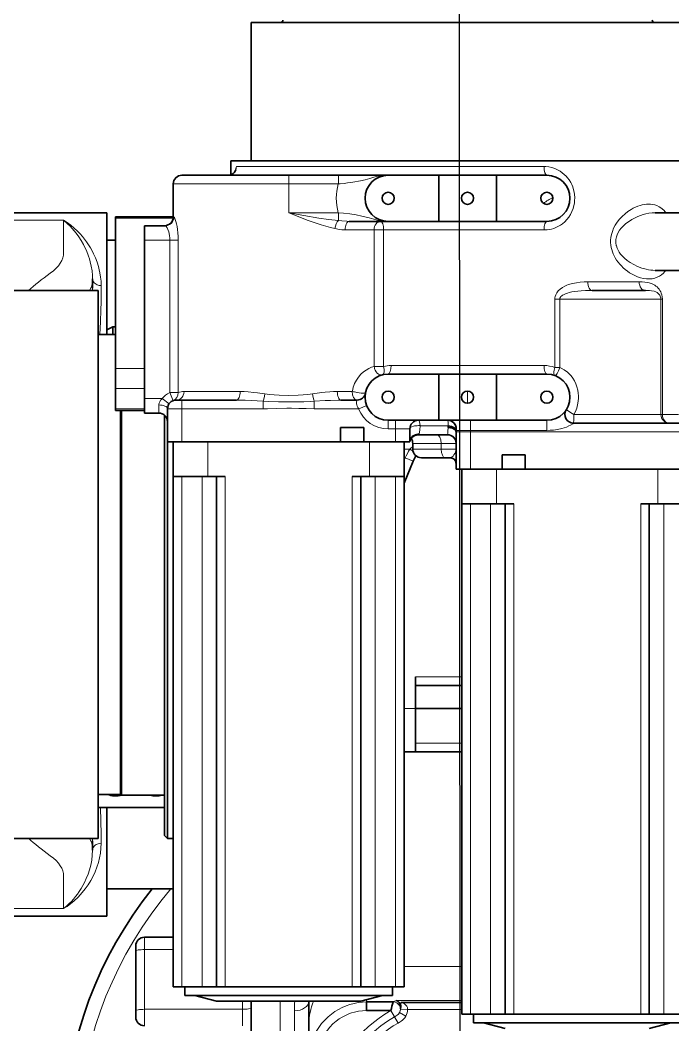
# Model space of a CAD drawing. Header units: inches. Extents: x 185496 to 352137, y 107182 to 179410.
# Drawn here: x 244621 to 244847.2, y 164952.2 to 165300.7 of the extents above; entities that cross this region are included whole.
import ezdxf

# ---------------------------------------------------------------- set-up
doc = ezdxf.new("R2010")
doc.units = ezdxf.units.IN
doc.header["$MEASUREMENT"] = 0

# ---------------------------------------------------------------- blocks, each defined once
blk = doc.blocks.new('RAGV')
at = {"color": 7, "lineweight": 35}
for p, q in [((799433.94, -275620.87), (799572.04, -275620.87)), ((799433.94, -275620.87), (799433.94, -275668.87)), ((799426.94, -275668.87), (799590.94, -275668.87)), ((799572.04, -275668.87), (799433.94, -275668.87)), ((799409.94, -275673.87), (799446.94, -275673.87)), ((799498.94, -275673.87), (799518.94, -275673.87)), ((799301.05, -275686.87), (799383.94, -275686.87)), ((799383.94, -275686.87), (799383.94, -275729.12)), ((799386.94, -275688.25), (799406.94, -275688.25)), ((799386.94, -275740.96), (799386.94, -275688.8)), ((799518.94, -275689.87), (799498.94, -275689.87)), ((799396.94, -275751.37), (799396.94, -275696.37)), ((799316.13, -275713.87), (799380.94, -275713.87)), ((799380.94, -275713.87), (799380.94, -275903.87)), ((799498.94, -275742.87), (799518.94, -275742.87)), ((799388.69, -275755.51), (799388.69, -275839.32)), ((799388.94, -275839.42), (799388.94, -275755.51)), ((799403.94, -275844.76), (799403.94, -275757.13)), ((799404.94, -275845.14), (799404.94, -275759.36)), ((799518.94, -275758.87), (799498.94, -275758.87)), ((799545.66, -275759.87), (799583.94, -275759.87)), ((799464.94, -275766.37), (799409.94, -275766.37)), ((799583.94, -275775.87), (799528.94, -275775.87)), ((799406.94, -275955.37), (799406.94, -275778.37)), ((799421.94, -275955.37), (799421.94, -275778.37)), ((799471.94, -275778.37), (799471.94, -275955.37)), ((799486.94, -275778.37), (799486.94, -275955.37)), ((799506.94, -275964.87), (799506.94, -275787.87)), ((799521.94, -275964.87), (799521.94, -275787.87)), ((799571.94, -275787.87), (799571.94, -275964.87)), ((799388.69, -275839.32), (799388.69, -275888.62)), ((799388.94, -275888.87), (799388.94, -275839.42)), ((799403.94, -275902.87), (799403.94, -275844.76)), ((799404.94, -275903.87), (799404.94, -275845.14)), ((799380.94, -275893.15), (799403.94, -275893.15)), ((799383.94, -275893.15), (799383.94, -275930.87)), ((799316.13, -275903.87), (799380.94, -275903.87)), ((799406.94, -275921.37), (799383.94, -275921.37)), ((799301.05, -275930.87), (799383.94, -275930.87)), ((799393.94, -275942.88), (799393.94, -275963.59)), ((799482.94, -275958.37), (799410.94, -275958.37)), ((799468.94, -275955.37), (799424.94, -275955.37)), ((799471.94, -275960.37), (799421.94, -275960.37)), ((799433.94, -276104.25), (799433.94, -275960.37)), ((799453.94, -275960.37), (799453.94, -276066.88)), ((799506.94, -275960.81), (799486.32, -275960.81)), ((799568.94, -275964.87), (799524.94, -275964.87)), ((799546.94, -275967.87), (799510.94, -275967.87)), ((799582.94, -275967.87), (799546.94, -275967.87))]:
    blk.add_line(p, q, dxfattribs=at)
at = {"color": 7, "lineweight": 35, "ltscale": 0.297691}
for p, q in [((799572.04, -275620.87), (799583.94, -275620.87)), ((799572.04, -275668.87), (799583.94, -275668.87))]:
    blk.add_line(p, q, dxfattribs=at)
at = {"color": 7, "lineweight": 35, "ltscale": 0.122022}
blk.add_line((799426.94, -275673.75), (799426.94, -275668.87), dxfattribs=at)
at = {"color": 7, "lineweight": 35, "ltscale": 0.000278682}
blk.add_line((799428.57, -275671.99), (799428.57, -275671.98), dxfattribs=at)
at = {"color": 7, "lineweight": 13}
for p, q in [((799535.47, -275670.87), (799428.82, -275670.87)), ((799406.94, -275676.87), (799446.94, -275676.87)), ((799296.04, -275689.48), (799368.94, -275689.48)), ((799476.55, -275740.2), (799476.55, -275692.87)), ((799479.84, -275692.87), (799535.47, -275692.87)), ((799479.84, -275692.87), (799479.84, -275740.2)), ((799405.78, -275749.27), (799405.78, -275696.37)), ((799408.66, -275696.37), (799408.66, -275749.27)), ((799539.17, -275740.56), (799539.17, -275716.87)), ((799540.9, -275716.87), (799575.94, -275716.87)), ((799540.9, -275716.87), (799540.9, -275740.56)), ((799575.94, -275756.87), (799575.94, -275716.87)), ((799576.47, -275716.87), (799576.47, -275756.87)), ((799535.47, -275739.87), (799482.41, -275739.87)), ((799438.06, -275754.87), (799409.94, -275754.87)), ((799575.94, -275756.87), (799545.78, -275756.87)), ((799536.44, -275762.37), (799509.94, -275762.37)), ((799583.94, -275762.87), (799509.94, -275762.87)), ((799409.94, -275778.37), (799409.94, -275955.37)), ((799416.94, -275955.37), (799416.94, -275778.37)), ((799424.94, -275778.37), (799424.94, -275955.37)), ((799468.94, -275955.37), (799468.94, -275778.37)), ((799476.94, -275778.37), (799476.94, -275955.37)), ((799483.94, -275955.37), (799483.94, -275778.37)), ((799509.94, -275787.87), (799509.94, -275964.87)), ((799516.94, -275964.87), (799516.94, -275787.87)), ((799524.94, -275787.87), (799524.94, -275964.87)), ((799568.94, -275964.87), (799568.94, -275787.87)), ((799576.94, -275787.87), (799576.94, -275964.87)), ((799296.04, -275928.25), (799368.94, -275928.26)), ((799396.94, -275942.46), (799396.94, -275963.17)), ((799506.94, -275948.36), (799486.94, -275948.36)), ((799443.94, -276117.42), (799443.94, -275960.37)), ((799484.17, -275960.09), (799506.94, -275960.09)), ((799396.94, -275963.17), (799430.94, -275963.17)), ((799448.94, -275963.67), (799448.94, -276117.42))]:
    blk.add_line(p, q, dxfattribs=at)
at = {"color": 7, "lineweight": 35, "ltscale": 0.43021}
blk.add_line((799446.94, -275673.87), (799464.15, -275673.87), dxfattribs=at)
at = {"color": 7, "lineweight": 13, "ltscale": 0.075}
for p, q in [((799446.94, -275676.87), (799446.94, -275673.87)), ((799464.15, -275673.87), (799464.15, -275676.87)), ((799405.78, -275749.27), (799406.86, -275752.07)), ((799403.07, -275751.37), (799405.51, -275753.12)), ((799409.94, -275754.87), (799409.94, -275751.87)), ((799473.99, -275753.78), (799471.2, -275754.87)), ((799481.44, -275758.87), (799481.44, -275761.87)), ((799483.94, -275761.87), (799483.94, -275758.87)), ((799509.94, -275758.87), (799509.94, -275761.87)), ((799487.33, -275771.94), (799490.1, -275773.1))]:
    blk.add_line(p, q, dxfattribs=at)
at = {"color": 7, "lineweight": 35, "ltscale": 0.43229}
blk.add_line((799481.44, -275673.87), (799464.15, -275673.87), dxfattribs=at)
at = {"color": 7, "lineweight": 35, "ltscale": 0.4375}
for p, q in [((799498.94, -275673.87), (799481.44, -275673.87)), ((799536.44, -275673.87), (799518.94, -275673.87)), ((799481.44, -275689.87), (799498.94, -275689.87)), ((799518.94, -275689.87), (799536.44, -275689.87)), ((799498.94, -275742.87), (799481.44, -275742.87)), ((799536.44, -275742.87), (799518.94, -275742.87)), ((799481.44, -275758.87), (799498.94, -275758.87)), ((799518.94, -275758.87), (799536.44, -275758.87))]:
    blk.add_line(p, q, dxfattribs=at)
at = {"color": 7, "lineweight": 35, "ltscale": 0.4}
for p, q in [((799498.94, -275673.87), (799498.94, -275689.87)), ((799518.94, -275689.87), (799518.94, -275673.87)), ((799498.94, -275742.87), (799498.94, -275758.87)), ((799518.94, -275758.87), (799518.94, -275742.87))]:
    blk.add_line(p, q, dxfattribs=at)
at = {"color": 7, "lineweight": 35, "ltscale": 0.2875}
for p, q in [((799406.94, -275676.87), (799406.94, -275688.37)), ((799404.94, -275766.37), (799404.94, -275754.87))]:
    blk.add_line(p, q, dxfattribs=at)
at = {"color": 7, "lineweight": 13, "ltscale": 0.43021}
for p, q in [((799464.15, -275676.87), (799446.94, -275676.87)), ((799446.94, -275686.87), (799464.15, -275686.87))]:
    blk.add_line(p, q, dxfattribs=at)
at = {"color": 7, "lineweight": 13, "ltscale": 0.25}
blk.add_line((799446.94, -275676.87), (799446.94, -275686.87), dxfattribs=at)
at = {"color": 7, "lineweight": 13, "ltscale": 0.279628}
blk.add_line((799368.94, -275700.66), (799368.94, -275689.48), dxfattribs=at)
at = {"color": 7, "lineweight": 35, "ltscale": 0.013828}
blk.add_line((799386.94, -275688.8), (799386.94, -275688.25), dxfattribs=at)
at = {"color": 7, "lineweight": 13, "ltscale": 0.499217}
blk.add_line((799406.91, -275688.8), (799386.94, -275688.8), dxfattribs=at)
at = {"color": 7, "lineweight": 13, "ltscale": 0.005353}
blk.add_line((799407.16, -275688.37), (799406.94, -275688.37), dxfattribs=at)
at = {"color": 7, "lineweight": 13, "ltscale": 0.068704}
blk.add_line((799464.15, -275686.87), (799464.15, -275689.62), dxfattribs=at)
at = {"color": 7, "lineweight": 35, "ltscale": 0.336782}
blk.add_line((799467.96, -275689.87), (799481.43, -275689.87), dxfattribs=at)
at = {"color": 7, "lineweight": 35, "ltscale": 0.248855}
blk.add_line((799573.99, -275686.87), (799583.94, -275686.87), dxfattribs=at)
at = {"color": 7, "lineweight": 35, "ltscale": 0.180754}
blk.add_line((799396.94, -275691.37), (799404.17, -275691.37), dxfattribs=at)
at = {"color": 7, "lineweight": 35, "ltscale": 0.125}
for p, q in [((799396.94, -275696.37), (799396.94, -275691.37)), ((799396.94, -275756.37), (799396.94, -275751.37)), ((799401.94, -275756.37), (799396.94, -275756.37)), ((799464.94, -275766.37), (799464.94, -275761.37)), ((799472.94, -275761.37), (799472.94, -275766.37)), ((799409.94, -275766.37), (799404.94, -275766.37)), ((799488.94, -275766.37), (799483.94, -275766.37)), ((799520.94, -275770.87), (799520.94, -275775.87)), ((799528.94, -275775.87), (799528.94, -275770.87)), ((799509.94, -275775.87), (799504.94, -275775.87)), ((799416.94, -275955.37), (799421.94, -275955.37)), ((799471.94, -275955.37), (799476.94, -275955.37)), ((799516.94, -275964.87), (799521.94, -275964.87)), ((799571.94, -275964.87), (799576.94, -275964.87))]:
    blk.add_line(p, q, dxfattribs=at)
at = {"color": 7, "lineweight": 13, "ltscale": 0.251512}
blk.add_line((799466.49, -275692.87), (799476.55, -275692.87), dxfattribs=at)
at = {"color": 7, "lineweight": 13, "ltscale": 0.08214}
for p, q in [((799479.84, -275692.87), (799476.55, -275692.87)), ((799476.55, -275740.2), (799479.84, -275740.2))]:
    blk.add_line(p, q, dxfattribs=at)
at = {"color": 7, "lineweight": 35, "ltscale": 0.075015}
blk.add_line((799386.94, -275696.37), (799383.94, -275696.37), dxfattribs=at)
at = {"color": 7, "lineweight": 13, "ltscale": 0.220993}
blk.add_line((799405.78, -275696.37), (799396.94, -275696.37), dxfattribs=at)
at = {"color": 7, "lineweight": 13, "ltscale": 0.071791}
for p, q in [((799408.66, -275696.37), (799405.78, -275696.37)), ((799405.78, -275749.27), (799408.66, -275749.27))]:
    blk.add_line(p, q, dxfattribs=at)
at = {"color": 7, "lineweight": 35, "ltscale": 0.24884}
blk.add_line((799573.99, -275706.87), (799583.94, -275706.87), dxfattribs=at)
at = {"color": 7, "lineweight": 35, "ltscale": 0.018521}
for p, q in [((799378.94, -275709.76), (799378.94, -275710.5)), ((799378.94, -275907.23), (799378.94, -275907.97))]:
    blk.add_line(p, q, dxfattribs=at)
at = {"color": 7, "lineweight": 35, "ltscale": 0.080775}
for p, q in [((799378.94, -275709.76), (799378.94, -275712.99)), ((799378.94, -275904.74), (799378.94, -275907.97))]:
    blk.add_line(p, q, dxfattribs=at)
at = {"color": 7, "lineweight": 35, "ltscale": 0.062253}
blk.add_line((799378.94, -275710.5), (799378.94, -275712.99), dxfattribs=at)
at = {"color": 7, "lineweight": 13, "ltscale": 0.444336}
blk.add_line((799568.42, -275710.87), (799550.65, -275710.87), dxfattribs=at)
at = {"color": 7, "lineweight": 13, "ltscale": 0.021894}
for p, q in [((799378.94, -275712.99), (799378.94, -275713.87)), ((799378.94, -275903.87), (799378.94, -275904.74))]:
    blk.add_line(p, q, dxfattribs=at)
at = {"color": 7, "lineweight": 13, "ltscale": 0.078837}
blk.add_line((799381.94, -275715.29), (799381.94, -275712.14), dxfattribs=at)
at = {"color": 7, "lineweight": 35, "ltscale": 0.460592}
blk.add_line((799552.17, -275713.87), (799570.6, -275713.87), dxfattribs=at)
at = {"color": 7, "lineweight": 13, "ltscale": 0.043276}
for p, q in [((799540.9, -275716.87), (799539.17, -275716.87)), ((799539.17, -275740.56), (799540.9, -275740.56))]:
    blk.add_line(p, q, dxfattribs=at)
at = {"color": 7, "lineweight": 13, "ltscale": 0.013229}
for p, q in [((799576.47, -275716.87), (799575.94, -275716.87)), ((799575.94, -275756.87), (799576.47, -275756.87))]:
    blk.add_line(p, q, dxfattribs=at)
at = {"color": 7, "lineweight": 35, "ltscale": 0.056587}
blk.add_line((799385.94, -275726.49), (799383.94, -275727.55), dxfattribs=at)
at = {"color": 7, "lineweight": 35, "ltscale": 0.039201}
blk.add_line((799383.94, -275729.12), (799383.94, -275727.55), dxfattribs=at)
at = {"color": 7, "lineweight": 35, "ltscale": 0.025014}
blk.add_line((799385.94, -275726.49), (799386.94, -275726.49), dxfattribs=at)
at = {"color": 7, "lineweight": 35, "ltscale": 0.065697}
blk.add_line((799385.94, -275726.49), (799385.94, -275729.12), dxfattribs=at)
at = {"color": 7, "lineweight": 35, "ltscale": 0.150002}
blk.add_line((799380.94, -275729.12), (799386.94, -275729.12), dxfattribs=at)
at = {"color": 7, "lineweight": 35, "ltscale": 0.173111}
blk.add_line((799386.94, -275747.88), (799386.94, -275740.96), dxfattribs=at)
at = {"color": 7, "lineweight": 13, "ltscale": 0.250002}
for p, q in [((799386.94, -275740.96), (799396.94, -275740.96)), ((799396.94, -275747.88), (799386.94, -275747.88)), ((799386.94, -275754.93), (799396.94, -275754.93))]:
    blk.add_line(p, q, dxfattribs=at)
at = {"color": 7, "lineweight": 35, "ltscale": 0.176199}
blk.add_line((799386.94, -275747.88), (799386.94, -275754.93), dxfattribs=at)
at = {"color": 7, "lineweight": 13, "ltscale": 0.485796}
blk.add_line((799430.1, -275748.87), (799410.66, -275748.87), dxfattribs=at)
at = {"color": 7, "lineweight": 13, "ltscale": 0.129595}
blk.add_line((799468.97, -275748.87), (799463.79, -275748.87), dxfattribs=at)
at = {"color": 7, "lineweight": 13, "ltscale": 0.001651}
blk.add_line((799470.56, -275749.22), (799470.63, -275749.23), dxfattribs=at)
at = {"color": 7, "lineweight": 13, "ltscale": 0.105}
blk.add_line((799508.94, -275748.77), (799508.94, -275752.97), dxfattribs=at)
at = {"color": 7, "lineweight": 13, "ltscale": 0.153165}
blk.add_line((799396.94, -275751.37), (799403.07, -275751.37), dxfattribs=at)
at = {"color": 7, "lineweight": 35, "ltscale": 0.05}
for p, q in [((799407.94, -275751.87), (799409.94, -275751.87)), ((799489.94, -275768.87), (799489.94, -275766.87))]:
    blk.add_line(p, q, dxfattribs=at)
at = {"color": 7, "lineweight": 35, "ltscale": 0.472231}
blk.add_line((799409.94, -275751.87), (799428.83, -275751.87), dxfattribs=at)
at = {"color": 7, "lineweight": 13, "ltscale": 0.06443}
for p, q in [((799438.06, -275752.29), (799438.06, -275754.87)), ((799455.83, -275754.87), (799455.83, -275752.29))]:
    blk.add_line(p, q, dxfattribs=at)
at = {"color": 7, "lineweight": 35, "ltscale": 0.139314}
blk.add_line((799465.05, -275751.87), (799470.63, -275751.87), dxfattribs=at)
at = {"color": 7, "lineweight": 35, "ltscale": 0.014631}
blk.add_line((799386.94, -275755.51), (799386.94, -275754.93), dxfattribs=at)
at = {"color": 7, "lineweight": 35, "ltscale": 0.250002}
blk.add_line((799386.94, -275755.51), (799396.94, -275755.51), dxfattribs=at)
at = {"color": 7, "lineweight": 13, "ltscale": 0.070312}
blk.add_line((799401.94, -275753.56), (799401.94, -275756.37), dxfattribs=at)
at = {"color": 7, "lineweight": 13, "ltscale": 0.125}
for p, q in [((799409.94, -275754.87), (799404.94, -275754.87)), ((799483.94, -275761.87), (799488.94, -275761.87)), ((799504.94, -275762.87), (799509.94, -275762.87))]:
    blk.add_line(p, q, dxfattribs=at)
at = {"color": 7, "lineweight": 13, "ltscale": 0.2875}
blk.add_line((799409.94, -275754.87), (799409.94, -275766.37), dxfattribs=at)
at = {"color": 7, "lineweight": 13, "ltscale": 0.384121}
blk.add_line((799471.2, -275754.87), (799455.83, -275754.87), dxfattribs=at)
at = {"color": 7, "lineweight": 13, "ltscale": 0.0875}
blk.add_line((799536.44, -275762.37), (799536.44, -275758.87), dxfattribs=at)
at = {"color": 7, "lineweight": 13, "ltscale": 0.140102}
blk.add_line((799582.07, -275756.87), (799576.47, -275756.87), dxfattribs=at)
at = {"color": 7, "lineweight": 35, "ltscale": 0.2}
for p, q in [((799472.94, -275761.37), (799464.94, -275761.37)), ((799464.94, -275766.37), (799472.94, -275766.37)), ((799472.94, -275766.37), (799464.94, -275766.37)), ((799520.94, -275770.87), (799528.94, -275770.87)), ((799528.94, -275775.87), (799520.94, -275775.87)), ((799520.94, -275775.87), (799528.94, -275775.87))]:
    blk.add_line(p, q, dxfattribs=at)
at = {"color": 7, "lineweight": 13, "ltscale": 0.0625}
for p, q in [((799483.94, -275761.87), (799481.44, -275761.87)), ((799483.58, -275965.78), (799482.31, -275963.62)), ((799483.58, -275965.78), (799484.85, -275967.93))]:
    blk.add_line(p, q, dxfattribs=at)
at = {"color": 7, "lineweight": 13, "ltscale": 0.1125}
blk.add_line((799483.94, -275766.37), (799483.94, -275761.87), dxfattribs=at)
at = {"color": 7, "lineweight": 35, "ltscale": 0.1125}
blk.add_line((799488.94, -275761.87), (799488.94, -275766.37), dxfattribs=at)
at = {"color": 7, "lineweight": 13, "ltscale": 0.243793}
blk.add_line((799492.5, -275760.74), (799502.26, -275760.74), dxfattribs=at)
at = {"color": 7, "lineweight": 13, "ltscale": 0.012242}
blk.add_line((799503.94, -275761.75), (799503.94, -275761.26), dxfattribs=at)
at = {"color": 7, "lineweight": 35, "ltscale": 0.325}
blk.add_line((799504.94, -275775.87), (799504.94, -275762.87), dxfattribs=at)
at = {"color": 7, "lineweight": 13, "ltscale": 0.123951}
blk.add_line((799509.94, -275762.37), (799504.99, -275762.37), dxfattribs=at)
at = {"color": 7, "lineweight": 13, "ltscale": 0.0125}
for p in [(799509.94, -275761.87), (799509.94, -275762.87)]:
    blk.add_line(p, (799509.94, -275762.37), dxfattribs=at)
at = {"color": 7, "lineweight": 13, "ltscale": 0.325}
blk.add_line((799509.94, -275762.87), (799509.94, -275775.87), dxfattribs=at)
at = {"color": 7, "lineweight": 35, "ltscale": 0.3}
for p, q in [((799406.94, -275778.37), (799406.94, -275766.37)), ((799486.94, -275766.37), (799486.94, -275778.37)), ((799506.94, -275787.87), (799506.94, -275775.87)), ((799418.94, -275778.37), (799406.94, -275778.37)), ((799486.94, -275778.37), (799474.94, -275778.37)), ((799518.94, -275787.87), (799506.94, -275787.87)), ((799586.94, -275787.87), (799574.94, -275787.87))]:
    blk.add_line(p, q, dxfattribs=at)
at = {"color": 7, "lineweight": 13, "ltscale": 0.3}
for p, q in [((799418.94, -275766.37), (799418.94, -275778.37)), ((799474.94, -275778.37), (799474.94, -275766.37)), ((799518.94, -275775.87), (799518.94, -275787.87)), ((799574.94, -275787.87), (799574.94, -275775.87))]:
    blk.add_line(p, q, dxfattribs=at)
at = {"color": 7, "lineweight": 35, "ltscale": 0.275}
for p, q in [((799483.94, -275766.37), (799472.94, -275766.37)), ((799520.94, -275775.87), (799509.94, -275775.87)), ((799490.94, -275847.87), (799490.94, -275858.87))]:
    blk.add_line(p, q, dxfattribs=at)
at = {"color": 7, "lineweight": 35, "ltscale": 0.000813675}
blk.add_line((799491.79, -275763.87), (799491.82, -275763.87), dxfattribs=at)
at = {"color": 7, "lineweight": 35, "ltscale": 0.002189}
blk.add_line((799491.81, -275763.87), (799491.9, -275763.87), dxfattribs=at)
at = {"color": 7, "lineweight": 35, "ltscale": 0.251049}
blk.add_line((799501.94, -275763.87), (799491.9, -275763.87), dxfattribs=at)
at = {"color": 7, "lineweight": 13, "ltscale": 0.050833}
blk.add_line((799488.98, -275768.87), (799486.94, -275768.87), dxfattribs=at)
at = {"color": 7, "lineweight": 13, "ltscale": 0.031564}
blk.add_line((799488.98, -275768.87), (799490.03, -275769.57), dxfattribs=at)
at = {"color": 7, "lineweight": 13, "ltscale": 0.24569}
for p, q in [((799489.94, -275766.87), (799499.77, -275766.87)), ((799499.77, -275768.87), (799489.94, -275768.87))]:
    blk.add_line(p, q, dxfattribs=at)
at = {"color": 7, "lineweight": 13, "ltscale": 0.12931}
for p, q in [((799504.94, -275766.87), (799499.77, -275766.87)), ((799499.77, -275768.87), (799504.94, -275768.87))]:
    blk.add_line(p, q, dxfattribs=at)
at = {"color": 7, "lineweight": 13, "ltscale": 0.05}
blk.add_line((799499.77, -275768.87), (799499.77, -275766.87), dxfattribs=at)
at = {"color": 7, "lineweight": 13, "ltscale": 0.024996}
blk.add_line((799487.33, -275771.94), (799486.94, -275772.87), dxfattribs=at)
at = {"color": 7, "lineweight": 35, "ltscale": 0.204995}
blk.add_line((799490.1, -275773.1), (799486.94, -275780.67), dxfattribs=at)
at = {"color": 7, "lineweight": 35, "ltscale": 0.206897}
blk.add_line((799501.22, -275771.87), (799492.94, -275771.87), dxfattribs=at)
at = {"color": 7, "lineweight": 35, "ltscale": 0.043103}
blk.add_line((799501.22, -275771.87), (799502.94, -275771.87), dxfattribs=at)
at = {"color": 7, "lineweight": 35, "ltscale": 0.15}
for p, q in [((799424.94, -275778.37), (799418.94, -275778.37)), ((799474.94, -275778.37), (799468.94, -275778.37)), ((799524.94, -275787.87), (799518.94, -275787.87)), ((799574.94, -275787.87), (799568.94, -275787.87))]:
    blk.add_line(p, q, dxfattribs=at)
at = {"color": 7, "lineweight": 13, "ltscale": 0.400003}
for p, q in [((799490.94, -275847.87), (799506.94, -275847.87)), ((799490.94, -275870.87), (799506.94, -275870.87))]:
    blk.add_line(p, q, dxfattribs=at)
at = {"color": 7, "lineweight": 35, "ltscale": 0.400002}
blk.add_line((799506.94, -275850.87), (799490.94, -275850.87), dxfattribs=at)
at = {"color": 7, "lineweight": 13, "ltscale": 0.099997}
blk.add_line((799486.94, -275858.87), (799490.94, -275858.87), dxfattribs=at)
at = {"color": 7, "lineweight": 35, "ltscale": 0.375}
for p, q in [((799490.94, -275858.87), (799490.94, -275873.87)), ((799388.94, -275888.87), (799403.94, -275888.87))]:
    blk.add_line(p, q, dxfattribs=at)
at = {"color": 7, "lineweight": 35, "ltscale": 0.400003}
for p, q in [((799490.94, -275858.87), (799506.94, -275858.87)), ((799506.94, -275873.87), (799490.94, -275873.87))]:
    blk.add_line(p, q, dxfattribs=at)
at = {"color": 7, "lineweight": 35, "ltscale": 0.099997}
blk.add_line((799490.94, -275873.87), (799486.94, -275873.87), dxfattribs=at)
at = {"color": 7, "lineweight": 35, "ltscale": 0.19375}
blk.add_line((799380.94, -275888.62), (799388.69, -275888.62), dxfattribs=at)
at = {"color": 7, "lineweight": 35, "ltscale": 0.008839}
blk.add_line((799388.69, -275888.62), (799388.94, -275888.87), dxfattribs=at)
at = {"color": 7, "lineweight": 13, "ltscale": 0.078836}
blk.add_line((799381.94, -275905.6), (799381.94, -275902.44), dxfattribs=at)
at = {"color": 7, "lineweight": 35, "ltscale": 0.062252}
blk.add_line((799378.94, -275904.74), (799378.94, -275907.23), dxfattribs=at)
at = {"color": 7, "lineweight": 35, "ltscale": 0.035355}
blk.add_line((799403.94, -275902.87), (799404.94, -275903.87), dxfattribs=at)
at = {"color": 7, "lineweight": 35, "ltscale": 0.050004}
blk.add_line((799404.94, -275903.87), (799406.94, -275903.87), dxfattribs=at)
at = {"color": 7, "lineweight": 13, "ltscale": 0.27963}
blk.add_line((799368.94, -275928.26), (799368.94, -275917.07), dxfattribs=at)
at = {"color": 7, "lineweight": 35, "ltscale": 0.250019}
blk.add_line((799396.94, -275938.16), (799406.94, -275938.16), dxfattribs=at)
at = {"color": 7, "lineweight": 13, "ltscale": 0.107603}
blk.add_line((799396.94, -275942.46), (799396.94, -275938.16), dxfattribs=at)
at = {"color": 7, "lineweight": 35, "ltscale": 0.043041}
blk.add_line((799393.94, -275941.16), (799393.94, -275942.88), dxfattribs=at)
at = {"color": 7, "lineweight": 13, "ltscale": 0.250018}
blk.add_line((799406.94, -275942.46), (799396.94, -275942.46), dxfattribs=at)
at = {"color": 7, "lineweight": 35, "ltscale": 0.075}
for p, q in [((799409.94, -275955.37), (799406.94, -275955.37)), ((799410.94, -275958.37), (799410.94, -275955.37)), ((799424.94, -275955.37), (799421.94, -275955.37)), ((799471.94, -275955.37), (799468.94, -275955.37)), ((799482.94, -275958.37), (799482.94, -275955.37)), ((799486.94, -275955.37), (799483.94, -275955.37)), ((799509.94, -275964.87), (799506.94, -275964.87)), ((799510.94, -275967.87), (799510.94, -275964.87)), ((799524.94, -275964.87), (799521.94, -275964.87)), ((799571.94, -275964.87), (799568.94, -275964.87))]:
    blk.add_line(p, q, dxfattribs=at)
at = {"color": 7, "lineweight": 35, "ltscale": 0.175}
for p, q in [((799409.94, -275955.37), (799416.94, -275955.37)), ((799476.94, -275955.37), (799483.94, -275955.37)), ((799509.94, -275964.87), (799516.94, -275964.87)), ((799576.94, -275964.87), (799583.94, -275964.87))]:
    blk.add_line(p, q, dxfattribs=at)
at = {"color": 7, "lineweight": 35, "ltscale": 0.194052}
for p, q in [((799421.94, -275960.37), (799414.44, -275958.37)), ((799471.94, -275960.37), (799479.44, -275958.37)), ((799521.94, -275969.87), (799514.44, -275967.87)), ((799571.94, -275969.87), (799579.44, -275967.87))]:
    blk.add_line(p, q, dxfattribs=at)
at = {"color": 7, "lineweight": 13, "ltscale": 0.070087}
blk.add_line((799430.94, -275963.17), (799430.94, -275960.37), dxfattribs=at)
at = {"color": 7, "lineweight": 13, "ltscale": 0.019965}
blk.add_line((799473.94, -275959.84), (799473.94, -275960.63), dxfattribs=at)
at = {"color": 7, "lineweight": 35, "ltscale": 0.230868}
blk.add_line((799483.18, -275960.63), (799473.94, -275960.63), dxfattribs=at)
at = {"color": 7, "lineweight": 35, "ltscale": 0.074725}
blk.add_line((799473.94, -275960.63), (799473.94, -275963.62), dxfattribs=at)
at = {"color": 7, "lineweight": 35, "ltscale": 0.056959}
blk.add_line((799393.94, -275963.59), (799393.94, -275965.87), dxfattribs=at)
at = {"color": 7, "lineweight": 13, "ltscale": 0.142397}
for p, q in [((799396.94, -275968.87), (799396.94, -275963.17)), ((799430.94, -275963.17), (799430.94, -275968.87))]:
    blk.add_line(p, q, dxfattribs=at)
at = {"color": 7, "lineweight": 35, "ltscale": 0.209275}
blk.add_line((799473.94, -275963.62), (799482.31, -275963.62), dxfattribs=at)
at = {"color": 7, "lineweight": 13, "ltscale": 0.062238}
blk.add_line((799485.36, -275964.32), (799487.55, -275965.51), dxfattribs=at)
at = {"color": 7, "lineweight": 13, "ltscale": 0.003115}
blk.add_line((799485.7, -275963.02), (799485.69, -275963.15), dxfattribs=at)
at = {"color": 7, "lineweight": 13, "ltscale": 0.061811}
blk.add_line((799485.69, -275963.15), (799488.17, -275963.2), dxfattribs=at)
at = {"color": 7, "lineweight": 13, "ltscale": 0.469484}
blk.add_line((799506.94, -275963.2), (799488.17, -275963.2), dxfattribs=at)
at = {"color": 7, "lineweight": 13}
for points in [[(799426.3, -275673.87), (799426.66, -275673.83), (799427.02, -275673.73), (799427.38, -275673.56), (799427.72, -275673.32), (799428.03, -275673.02), (799428.3, -275672.66), (799428.52, -275672.26), (799428.69, -275671.82), (799428.79, -275671.35), (799428.82, -275670.87)], [(799428.82, -275670.87), (799428.57, -275671.53), (799428.37, -275672.44)], [(799535.47, -275692.87), (799536.51, -275692.81), (799537.29, -275692.71), (799538.05, -275692.54), (799538.8, -275692.31), (799539.54, -275692.03), (799540.49, -275691.56), (799541.17, -275691.15), (799541.81, -275690.69), (799542.63, -275689.99), (799543.37, -275689.22), (799544.03, -275688.37), (799544.62, -275687.45), (799545.11, -275686.47), (799545.51, -275685.45), (799545.8, -275684.39), (799545.96, -275683.58), (799546.05, -275682.76), (799546.08, -275681.65), (799546.01, -275680.55), (799545.88, -275679.73), (799545.7, -275678.93), (799545.37, -275677.89), (799545.05, -275677.13), (799544.68, -275676.4), (799544.11, -275675.48), (799543.63, -275674.83), (799543.1, -275674.22), (799542.47, -275673.59), (799541.78, -275673.02), (799541.06, -275672.52), (799540.14, -275671.99), (799539.17, -275671.56), (799538.17, -275671.23), (799537.15, -275671.01), (799536.1, -275670.89), (799535.47, -275670.87)], [(799464.15, -275676.87), (799464.84, -275676.83), (799466.21, -275676.7), (799467.38, -275676.55), (799469.16, -275676.3), (799471.81, -275675.81), (799473.43, -275675.42), (799475.01, -275674.98), (799476.5, -275674.58), (799477.92, -275674.25), (799479.32, -275674.02), (799480.38, -275673.91), (799481.44, -275673.87)], [(799577.64, -275686.87), (799577.04, -275686.16), (799576.4, -275685.55), (799575.89, -275685.15), (799575.35, -275684.81), (799574.59, -275684.43), (799573.8, -275684.15), (799572.98, -275683.97), (799572.32, -275683.89), (799571.65, -275683.87), (799570.95, -275683.9), (799570.24, -275683.98), (799569.5, -275684.13), (799568.75, -275684.33), (799567.97, -275684.6), (799567.19, -275684.92), (799566.39, -275685.3), (799565.6, -275685.75), (799564.54, -275686.44), (799563.51, -275687.24), (799562.53, -275688.13), (799561.63, -275689.09), (799560.83, -275690.11), (799560.13, -275691.17), (799559.57, -275692.25), (799559.12, -275693.34), (799558.8, -275694.43), (799558.6, -275695.5), (799558.52, -275696.38), (799558.51, -275697.26), (799558.58, -275698.14), (799558.71, -275698.92), (799558.89, -275699.68), (799559.13, -275700.43), (799559.42, -275701.16), (799559.75, -275701.87), (799560.13, -275702.55)], [(799381.94, -275712.14), (799381.89, -275710.64), (799381.75, -275709.19), (799381.53, -275707.78), (799381.29, -275706.66), (799381.01, -275705.58), (799380.53, -275704.04), (799379.97, -275702.57), (799379.34, -275701.16), (799378.79, -275700.08), (799378.21, -275699.04), (799377.57, -275698), (799376.9, -275697), (799376.18, -275696.03), (799375.43, -275695.1), (799374.63, -275694.19), (799373.8, -275693.32), (799372.62, -275692.21), (799371.41, -275691.19), (799370.18, -275690.29), (799368.94, -275689.48)], [(799368.94, -275689.48), (799370.44, -275690.81), (799371.2, -275691.57), (799371.95, -275692.37), (799372.64, -275693.17), (799373.31, -275694), (799374.19, -275695.23), (799375.02, -275696.51), (799375.79, -275697.86), (799376.33, -275698.92), (799376.83, -275700.01), (799377.56, -275701.9), (799377.88, -275702.88), (799378.16, -275703.88), (799378.52, -275705.46), (799378.78, -275707.07), (799378.92, -275708.7), (799378.94, -275709.76)], [(799408.66, -275696.37), (799408.63, -275695.12), (799408.55, -275693.9), (799408.42, -275692.75), (799408.25, -275691.67), (799408.06, -275690.71), (799407.86, -275689.88), (799407.65, -275689.23), (799407.45, -275688.73), (799407.35, -275688.55), (799407.26, -275688.42), (799407.2, -275688.38), (799407.16, -275688.37)], [(799464.15, -275689.62), (799460.78, -275689.22), (799457.37, -275688.72), (799452.22, -275687.84), (799446.94, -275686.87)], [(799446.94, -275686.87), (799450.18, -275688.16), (799453.4, -275689.41), (799455.81, -275690.29), (799458.22, -275691.1), (799459.81, -275691.58), (799461.4, -275692.01), (799462.95, -275692.36)], [(799462.95, -275692.36), (799463.14, -275691.51), (799463.43, -275690.7), (799463.77, -275690.06), (799463.96, -275689.81), (799464.15, -275689.62)], [(799464.15, -275686.87), (799465.96, -275687.01), (799468.19, -275687.29), (799470.34, -275687.63), (799472.31, -275688.04), (799474.78, -275688.69), (799476.4, -275689.13), (799478.11, -275689.52), (799479, -275689.67), (799479.91, -275689.79), (799481, -275689.86), (799481.37, -275689.87)], [(799467.96, -275689.87), (799467.09, -275689.85), (799465.33, -275689.72), (799464.15, -275689.62)], [(799467.96, -275689.87), (799467.79, -275689.89), (799467.6, -275689.96), (799467.35, -275690.14), (799467.12, -275690.41), (799466.88, -275690.83), (799466.71, -275691.29), (799466.6, -275691.76), (799466.53, -275692.19), (799466.49, -275692.87)], [(799560.32, -275696.87), (799560.37, -275696.12), (799560.54, -275695.25), (799560.8, -275694.49), (799561.19, -275693.7), (799561.65, -275692.96), (799562.19, -275692.26), (799562.65, -275691.75), (799563.13, -275691.26), (799563.84, -275690.65), (799564.67, -275690.01), (799565.83, -275689.26), (799567.21, -275688.53), (799568.01, -275688.16), (799568.85, -275687.84), (799569.79, -275687.53), (799570.74, -275687.27), (799571.82, -275687.05), (799572.91, -275686.91), (799573.99, -275686.87)], [(799404.17, -275691.37), (799404.23, -275691.38), (799404.34, -275691.44), (799404.52, -275691.63), (799404.83, -275692.12), (799405.11, -275692.74), (799405.36, -275693.46), (799405.54, -275694.12), (799405.67, -275694.84), (799405.76, -275695.61), (799405.78, -275696.37)], [(799462.95, -275692.36), (799464.53, -275692.67), (799465.32, -275692.79), (799465.91, -275692.85), (799466.49, -275692.87)], [(799562, -275701.24), (799561.5, -275700.55), (799560.99, -275699.66), (799560.8, -275699.22), (799560.51, -275698.36), (799560.48, -275698.25), (799560.33, -275697.29), (799560.32, -275696.87)], [(799560.13, -275702.55), (799560.6, -275703.3), (799561.1, -275704), (799561.66, -275704.68), (799562.25, -275705.32), (799562.91, -275705.97), (799563.6, -275706.57), (799564.33, -275707.15), (799565.09, -275707.67), (799566.43, -275708.45), (799567.11, -275708.78), (799567.8, -275709.07), (799568.88, -275709.44), (799569.96, -275709.7), (799570.99, -275709.84), (799571.98, -275709.86), (799572.93, -275709.77), (799573.8, -275709.58), (799574.64, -275709.28), (799575.41, -275708.89), (799576.13, -275708.4), (799576.8, -275707.82), (799577.23, -275707.37), (799577.64, -275706.87)], [(799573.99, -275706.87), (799573.21, -275706.84), (799572.43, -275706.77), (799571.64, -275706.65), (799570.86, -275706.49), (799569.33, -275706.06), (799567.87, -275705.51), (799566.55, -275704.87), (799565.33, -275704.17), (799564.27, -275703.43), (799563.37, -275702.68), (799562.64, -275701.98), (799562, -275701.24)], [(799377.96, -275713.87), (799378.39, -275713.05), (799378.7, -275712.21), (799378.88, -275711.36), (799378.94, -275710.5)], [(799381.94, -275712.14), (799381.25, -275712.07), (799380.58, -275711.88), (799380.18, -275711.68), (799379.81, -275711.44), (799379.51, -275711.15), (799379.26, -275710.82), (799379.02, -275710.31), (799378.96, -275710.03), (799378.94, -275709.76)], [(799550.65, -275710.87), (799549.32, -275710.89), (799547.99, -275710.98), (799546.64, -275711.14), (799545.3, -275711.4), (799543.96, -275711.79), (799543.3, -275712.04), (799542.65, -275712.33), (799541.81, -275712.8), (799541.02, -275713.37), (799540.37, -275713.99), (799539.86, -275714.65), (799539.5, -275715.32), (799539.27, -275715.99), (799539.2, -275716.42), (799539.17, -275716.87)], [(799576.47, -275716.87), (799576.42, -275716.07), (799576.26, -275715.3), (799576.09, -275714.76), (799575.87, -275714.26), (799575.61, -275713.8), (799575.32, -275713.38), (799574.99, -275712.99), (799574.64, -275712.64), (799574.23, -275712.31), (799573.81, -275712.03), (799573.36, -275711.78), (799572.89, -275711.57), (799571.94, -275711.25), (799571.18, -275711.08), (799570.41, -275710.97), (799569.42, -275710.89), (799568.42, -275710.87)], [(799540.9, -275716.87), (799540.96, -275716.53), (799541.13, -275716.18), (799541.32, -275715.94), (799541.57, -275715.72), (799541.86, -275715.5), (799542.19, -275715.31), (799542.62, -275715.1), (799543.06, -275714.92), (799543.6, -275714.74), (799544.1, -275714.6), (799545.11, -275714.37), (799545.92, -275714.23), (799547.19, -275714.07), (799548.28, -275713.98), (799549.85, -275713.9), (799552.17, -275713.87)], [(799570.6, -275713.87), (799572.01, -275713.91), (799572.66, -275713.97), (799573.56, -275714.14), (799574.16, -275714.33), (799574.7, -275714.6), (799575.17, -275714.97), (799575.38, -275715.2), (799575.56, -275715.47), (799575.72, -275715.77), (799575.84, -275716.11), (799575.91, -275716.48), (799575.94, -275716.87)], [(799381.43, -275729.12), (799381.68, -275724.76), (799381.85, -275720.55), (799381.92, -275717.89), (799381.94, -275715.29)], [(799476.55, -275740.2), (799475.63, -275740.5), (799474.7, -275740.91), (799473.76, -275741.44), (799472.84, -275742.11), (799471.97, -275742.92), (799471.15, -275743.86), (799470.42, -275744.94), (799470.09, -275745.53), (799469.8, -275746.13), (799469.54, -275746.77), (799469.32, -275747.43), (799469.12, -275748.14), (799468.97, -275748.87)], [(799478.96, -275743.15), (799478.5, -275743.05), (799478.05, -275742.82), (799477.64, -275742.5), (799477.23, -275742.01), (799476.9, -275741.45), (799476.74, -275741.04), (799476.63, -275740.62), (799476.55, -275740.2)], [(799539.23, -275743.37), (799539.11, -275743.3), (799539.01, -275743.18), (799538.92, -275742.98), (799538.87, -275742.73), (799538.84, -275742.4), (799538.86, -275742.04), (799538.93, -275741.5), (799539.17, -275740.56)], [(799545.78, -275756.87), (799546.32, -275755.85), (799546.77, -275754.69), (799547.1, -275753.53), (799547.32, -275752.27), (799547.39, -275751.18), (799547.39, -275750.35), (799547.32, -275749.52), (799547.14, -275748.39), (799546.86, -275747.29), (799546.47, -275746.24), (799545.99, -275745.23), (799545.43, -275744.31), (799544.81, -275743.48), (799544.14, -275742.73), (799543.44, -275742.09), (799542.91, -275741.68), (799542.38, -275741.32), (799541.34, -275740.75), (799540.9, -275740.56)], [(799410.66, -275748.87), (799410.59, -275749.55), (799410.38, -275750.21), (799410.21, -275750.53), (799410.01, -275750.82), (799409.79, -275751.07), (799409.54, -275751.3), (799409.16, -275751.55), (799408.76, -275751.73), (799408.35, -275751.83), (799407.94, -275751.87)], [(799438.68, -275749.71), (799436.1, -275749.36), (799434.82, -275749.2), (799432.91, -275749), (799431.5, -275748.9), (799430.1, -275748.87)], [(799463.79, -275748.87), (799462.53, -275748.9), (799461.26, -275748.98), (799459.55, -275749.15), (799458.41, -275749.28), (799455.21, -275749.71)], [(799470.63, -275749.23), (799472.03, -275749.44), (799472.62, -275749.5), (799473.12, -275749.52), (799473.45, -275749.49), (799473.54, -275749.46), (799473.57, -275749.43), (799473.58, -275749.41)], [(799403.07, -275751.37), (799402.81, -275751.62), (799402.55, -275751.91), (799402.23, -275752.42), (799402.02, -275752.96), (799401.96, -275753.27), (799401.94, -275753.56)], [(799428.83, -275751.87), (799430.34, -275751.89), (799431.86, -275751.94), (799433.91, -275752.04), (799438.06, -275752.29)], [(799438.06, -275752.29), (799438.33, -275751.54), (799438.55, -275750.56), (799438.68, -275749.71)], [(799438.06, -275752.29), (799439.87, -275752.38), (799443.43, -275752.45), (799448.69, -275752.46), (799452.24, -275752.42), (799454.63, -275752.35), (799455.83, -275752.29)], [(799455.21, -275749.71), (799453.57, -275749.91), (799451.92, -275750.05), (799450.26, -275750.15), (799446.92, -275750.22), (799443.61, -275750.15), (799441.96, -275750.05), (799440.31, -275749.91), (799438.68, -275749.71)], [(799455.83, -275752.29), (799455.64, -275751.81), (799455.41, -275750.91), (799455.21, -275749.71)], [(799455.83, -275752.29), (799459.56, -275752.06), (799461.4, -275751.96), (799464.16, -275751.87), (799465.05, -275751.87)], [(799470.63, -275751.87), (799470.47, -275752.46), (799470.45, -275752.77), (799470.46, -275753.14), (799470.53, -275753.55), (799470.67, -275753.98), (799470.89, -275754.41), (799471.2, -275754.87)], [(799438.06, -275754.87), (799439.65, -275754.85), (799442.82, -275754.76), (799446.26, -275754.7), (799447.96, -275754.7), (799450.5, -275754.75), (799453.03, -275754.82), (799455.83, -275754.87)], [(799545.78, -275756.87), (799544.65, -275756.14), (799543.41, -275755.37), (799543.16, -275755.23), (799543.15, -275755.23), (799543.15, -275755.23), (799543.15, -275755.23), (799543.15, -275755.23)], [(799491.94, -275760.72), (799491.5, -275760.74), (799490.99, -275760.78), (799490.59, -275760.85), (799490.17, -275760.95), (799489.57, -275761.17), (799489.33, -275761.3), (799489.14, -275761.46), (799488.99, -275761.66), (799488.94, -275761.87)], [(799492.17, -275763.56), (799492.3, -275762.96), (799492.41, -275762.13), (799492.5, -275760.74)], [(799502.16, -275761.37), (799502.11, -275762.6), (799502.06, -275763.37), (799501.99, -275763.79), (799501.97, -275763.84), (799501.96, -275763.86), (799501.95, -275763.86), (799501.94, -275763.87)], [(799536.44, -275762.37), (799537.52, -275762.34), (799538.68, -275762.25), (799540.09, -275762.06), (799541.66, -275761.71), (799542.44, -275761.48), (799543.19, -275761.21), (799544.03, -275760.85), (799544.66, -275760.52), (799545.41, -275760.05), (799545.66, -275759.87)], [(799488.94, -275766.37), (799488.96, -275766.04), (799489.03, -275765.71), (799489.13, -275765.39), (799489.27, -275765.08), (799489.55, -275764.67), (799489.9, -275764.31), (799490.3, -275764.01), (799490.76, -275763.78), (799491.24, -275763.63), (799491.72, -275763.55), (799492.17, -275763.56)], [(799491.9, -275763.87), (799491.96, -275763.85), (799492.03, -275763.8), (799492.17, -275763.56)], [(799504.94, -275768.87), (799504.9, -275769.36), (799504.73, -275769.96), (799504.51, -275770.42), (799504.23, -275770.87), (799503.91, -275771.27), (799503.59, -275771.57), (799503.32, -275771.75), (799503.11, -275771.84), (799502.94, -275771.87)], [(799381.94, -275902.44), (799381.88, -275897.93), (799381.69, -275893.15)], [(799368.94, -275928.26), (799370.16, -275927.47), (799371.36, -275926.58), (799372.54, -275925.6), (799373.99, -275924.23), (799375.38, -275922.69), (799376.43, -275921.37), (799377.41, -275919.97), (799378.32, -275918.51), (799379.13, -275917.01), (799379.85, -275915.45), (799380.47, -275913.86), (799380.98, -275912.27), (799381.4, -275910.61), (799381.69, -275909), (799381.88, -275907.32), (799381.94, -275905.6)], [(799378.94, -275907.97), (799378.96, -275907.7), (799379.02, -275907.43), (799379.13, -275907.16), (799379.27, -275906.9), (799379.52, -275906.58), (799379.82, -275906.29), (799380.18, -275906.05), (799380.58, -275905.86), (799381.25, -275905.66), (799381.94, -275905.6)], [(799378.94, -275907.97), (799378.87, -275909.71), (799378.67, -275911.43), (799378.34, -275913.13), (799377.91, -275914.78), (799377.39, -275916.32), (799376.79, -275917.81), (799376.12, -275919.24), (799375.57, -275920.28), (799374.98, -275921.29), (799374.36, -275922.26), (799373.71, -275923.2), (799373.03, -275924.08), (799372.34, -275924.92), (799371.61, -275925.74), (799370.86, -275926.52), (799369.9, -275927.42), (799368.94, -275928.26)], [(799473.94, -275960.63), (799472.49, -275960.69), (799471.04, -275960.85), (799469.6, -275961.11), (799468.19, -275961.48), (799466.81, -275961.95), (799465.47, -275962.52), (799464.17, -275963.19), (799462.92, -275963.96), (799461.73, -275964.81), (799460.61, -275965.74), (799459.43, -275966.89), (799458.35, -275968.13), (799457.37, -275969.46), (799456.51, -275970.86), (799455.82, -275972.2), (799455.24, -275973.6), (799454.76, -275975.03), (799454.38, -275976.5)], [(799488.17, -275963.2), (799488.15, -275962.88), (799488.07, -275962.57), (799487.87, -275962.13), (799487.59, -275961.74), (799487.13, -275961.31), (799486.74, -275961.04), (799486.32, -275960.81)], [(799458.94, -275972.66), (799459.62, -275971.49), (799460.39, -275970.38), (799461.23, -275969.35), (799462.29, -275968.26), (799463.44, -275967.27), (799464.45, -275966.53), (799465.52, -275965.86), (799466.63, -275965.28), (799467.79, -275964.78), (799468.74, -275964.44), (799469.72, -275964.16), (799471.1, -275963.86), (799472.51, -275963.68), (799473.94, -275963.62)], [(799485.36, -275964.32), (799485, -275964.82), (799484.52, -275965.22), (799483.84, -275965.63), (799483.58, -275965.78)], [(799484.85, -275967.93), (799485.59, -275967.5), (799485.95, -275967.27), (799486.4, -275966.92), (799486.81, -275966.53), (799487.15, -275966.12), (799487.55, -275965.51)]]:
    blk.add_lwpolyline(points, dxfattribs=at)
at = {"color": 7, "lineweight": 35}
for points in [[(799426.3, -275673.87), (799426.81, -275673.79), (799427.29, -275673.59), (799427.71, -275673.29), (799428.13, -275672.82), (799428.47, -275672.24), (799428.57, -275671.99)], [(799502.16, -275761.37), (799502.55, -275761.4), (799503.07, -275761.47), (799503.69, -275761.64), (799504.24, -275761.9), (799504.58, -275762.15), (799504.67, -275762.24), (799504.85, -275762.48), (799504.89, -275762.59), (799504.94, -275762.87)], [(799490.77, -275764.09), (799491.29, -275764.02), (799491.81, -275763.87)], [(799502.94, -275771.87), (799503.24, -275771.89), (799503.53, -275771.96), (799503.86, -275772.1), (799504.24, -275772.34), (799504.36, -275772.45)], [(799485.7, -275963.02), (799485.72, -275962.41), (799485.63, -275961.84), (799485.47, -275961.33), (799485.2, -275960.85), (799484.88, -275960.48), (799484.53, -275960.23), (799484.17, -275960.09)], [(799485.7, -275963.02), (799485.76, -275962.28), (799485.76, -275961.95), (799485.72, -275961.4), (799485.71, -275961.17), (799485.72, -275961.07), (799485.77, -275960.95), (799485.95, -275960.85), (799486.32, -275960.81)]]:
    blk.add_lwpolyline(points, dxfattribs=at)
for centre in [(799481.44, -275681.87), (799508.94, -275681.87), (799536.44, -275681.87), (799481.44, -275750.87), (799508.94, -275750.87), (799536.44, -275750.87)]:
    blk.add_circle(centre, 2.1, dxfattribs=at)
for centre, radius, start, end in [((799444.14, -275620.07), 0.8, 270.0252, 0), ((799573.74, -275620.07), 0.8, 180, 270), ((799409.94, -275676.87), 3, 90, 180), ((799481.44, -275681.87), 8, 90, 270), ((799536.44, -275681.87), 8, 270, 90), ((799403.94, -275688.37), 3, 270, 0), ((799481.44, -275750.87), 8, 90, 270), ((799536.44, -275750.87), 8, 270, 90), ((799407.94, -275754.87), 3, 90, 180), ((799470.63, -275748.87), 3, 270, 349.5243), ((799545.66, -275756.87), 3, 147.1531, 270), ((799401.94, -275759.37), 3, 0, 90), ((799491.94, -275761.87), 3, 90.2014, 180), ((799502.03, -275761.87), 3, 0, 90), ((799502.03, -275761.87), 3, 350.4059, 45.1121), ((799502.03, -275761.87), 3, 29.5547, 45.1121), ((799504.73, -275761.44), 2.57, 164.2732, 178.4047), ((799502.03, -275761.87), 3, 10.1723, 29.5547), ((799507.94, -275762.87), 3, 170.4059, 180), ((799502.03, -275761.87), 3, 350.4059, 0), ((799491.9, -275766.87), 3, 90, 170.4059), ((799486.94, -275766.87), 3, 0, 34.2749), ((799492, -275768.45), 4.58, 92.546, 95.6652), ((799501.94, -275766.87), 3, 0.0038, 90), ((799501.94, -275766.87), 3, 33.754, 56.2499), ((799492.94, -275768.87), 3, 180, 270), ((799503.94, -275778.87), 15, 149.2449, 157.3801), ((799502.94, -275773.87), 2, 0, 45), ((799508.94, -276008.87), 140, 141.3179, 285.7493), ((799396.94, -275941.16), 3, 90, 180), ((799737.83, -276035.95), 265.55, 163.5232, 164.1946), ((799396.94, -275965.87), 3, 180, 270)]:
    blk.add_arc(centre, radius, start, end, dxfattribs=at)
at = {"color": 7, "lineweight": 13}
for centre, radius, start, end in [((799424.16, -275670.38), 4.69, 340.0269, 354.011), ((799481.44, -275681.87), 18, 163.8724, 196.1276), ((799552.26, -275707.44), 29.28, 117.978, 125.4952), ((799482.41, -275750.09), 10.22, 89.9818, 104.5671), ((799535.47, -275750.15), 10.28, 68.9092, 89.9754), ((799479.11, -275741.52), 1.64, 264.9247, 283.9299), ((799407.94, -275754.87), 6, 111.1031, 144.3147), ((799410.67, -275754.11), 5.24, 90.0504, 112.6132), ((799474.47, -275727.77), 21.8, 255.4066, 259.6811), ((799481.44, -275750.87), 11, 201.3237, 270), ((799491.95, -275768.45), 7.73, 85.8666, 90.0185), ((799503.94, -275778.87), 18, 146.251, 157.3801), ((799498.2, -275778.75), 13.52, 127.6518, 133.0299), ((799508.94, -276008.87), 135, 139.5979, 286.3486), ((799511.22, -275963.7), 62.28, 176.9346, 179.974), ((799508.94, -276006.38), 52.5, 118.1544, 119.391), ((799508.94, -276008.87), 52.5, 120.4806, 162.2472), ((799483.14, -275963.06), 2.55, 330.4784, 357.9835), ((799483.13, -275963.1), 5.03, 331.3314, 358.8355), ((799508.94, -276008.87), 50, 120.4806, 172.0861), ((799508.94, -276008.87), 47.5, 120.4806, 51.7539)]:
    blk.add_arc(centre, radius, start, end, dxfattribs=at)
for centre, major_axis, ratio, start_param, end_param in [((799536.44, -275670.87), (0, -3), 0.323529, 4.712389, 6.283185), ((799404.17, -275688.37), (0, -3), 0.994647, 6.283184, 7.853979), ((799478.78, -275692.87), (0, -3), 0.740271, 3.141593, 4.712389), ((799478.78, -275692.87), (0, 3), 0.354922, 4.712389, 6.283185), ((799536.44, -275692.87), (0, -3), 0.323529, 3.141593, 4.712389), ((799152, -275681.38), (216.92, -19.86), 0.168942, 6.091589, 6.298683), ((799582.97, -275655.28), (233.79, 72.22), 0.146752, 2.731798, 2.836665), ((799552.17, -275710.87), (0, 3), 0.508569, 1.570796, 3.141593), ((799570.6, -275710.87), (0, -3), 0.725318, 4.712392, 6.283185), ((799478.78, -275740.2), (0.73, -2.91), 0.345604, 0, 1.484594), ((799481.44, -275739.87), (0, 3), 0.323529, 3.141593, 4.712389), ((799536.44, -275739.87), (0, -3), 0.323529, 4.712389, 6.283185), ((799540.27, -275740.56), (-1.04, -2.81), 0.195892, 0.000001, 1.643439), ((799405.78, -275749.27), (1.08, -2.8), 0.95126, 6.282476, 7.501308), ((799428.83, -275748.87), (0, -3), 0.421181, 6.283185, 7.853982), ((799465.05, -275748.87), (0, 3), 0.421181, 1.570796, 3.141593), ((799470.63, -275748.87), (0, -3), 0.550775, 4.712389, 6.283185), ((799401.94, -275754.87), (3, 0), 0.4375, 6.283185, 7.853982), ((799491.94, -275761.87), (0, 3), 0.201383, 5.096786, 6.283185), ((799502.03, -275761.87), (0, 3), 0.081928, 5.096786, 6.283185), ((799545.66, -275756.87), (0, 3), 0.040014, 3.141593, 4.712389), ((799578.94, -275756.87), (0, -3), 0.999875, 4.712389, 6.283185), ((799578.94, -275756.87), (0, 3), 0.823482, 1.570796, 3.141593), ((799498.32, -275766.87), (0, 3), 0.482759, 4.712389, 6.283185), ((799501.22, -275768.87), (0, -3), 0.482759, 4.712389, 6.283185), ((799647.22, -275978.21), (298.14, -88.17), 0.13335, 3.412031, 3.504312), ((799146.29, -275927.28), (232.63, 20.57), 0.159928, 6.269043, 6.361219), ((799151.32, -275936.4), (217.59, 19.9), 0.168666, 6.267718, 6.474498), ((799396.94, -275942.88), (3, 0), 0.139173, 1.570796, 3.141593), ((799448.94, -275960.33), (-5, 0), 0.668773, 1.570796, 3.129125), ((799473.94, -275968.29), (20, 0), 0.996395, 2.732697, 3.141593), ((799483.18, -275963.12), (1.23, -2.18), 0.985284, 0.565, 2.622251), ((799396.94, -275963.59), (3, 0), 0.139173, 1.570796, 3.141593), ((799430.94, -275962.75), (-3, 0), 0.139173, 1.570796, 3.141593)]:
    blk.add_ellipse(centre, major_axis=major_axis, ratio=ratio, start_param=start_param, end_param=end_param, dxfattribs=at)
at = {"color": 7, "lineweight": 35}
for centre, major_axis, ratio, start_param, end_param in [((799502.03, -275761.87), (2.96, -0.5), 0.382443, 6.283185, 7.841594), ((799386.94, -275887.28), (-4, 0), 0.469472, 0.794367, 2.132125), ((799400.94, -275887.28), (-4, 0), 0.469472, 1.009468, 2.132125)]:
    blk.add_ellipse(centre, major_axis=major_axis, ratio=ratio, start_param=start_param, end_param=end_param, dxfattribs=at)

msp = doc.modelspace()

# ---------------------------------------------------------------- linework, layer by layer
at = {"color": 5, "ltscale": 100}
msp.add_line((244774.06, 164016.84, 148285.2), (244771.11, 168933.47, -496031.82), dxfattribs=at)

# ---------------------------------------------------------------- block references
at = {"color": 30}
msp.add_blockref('RAGV', (-554732.89, 440920.8, 148285.2), dxfattribs=at)

doc.saveas('drawing.dxf')
